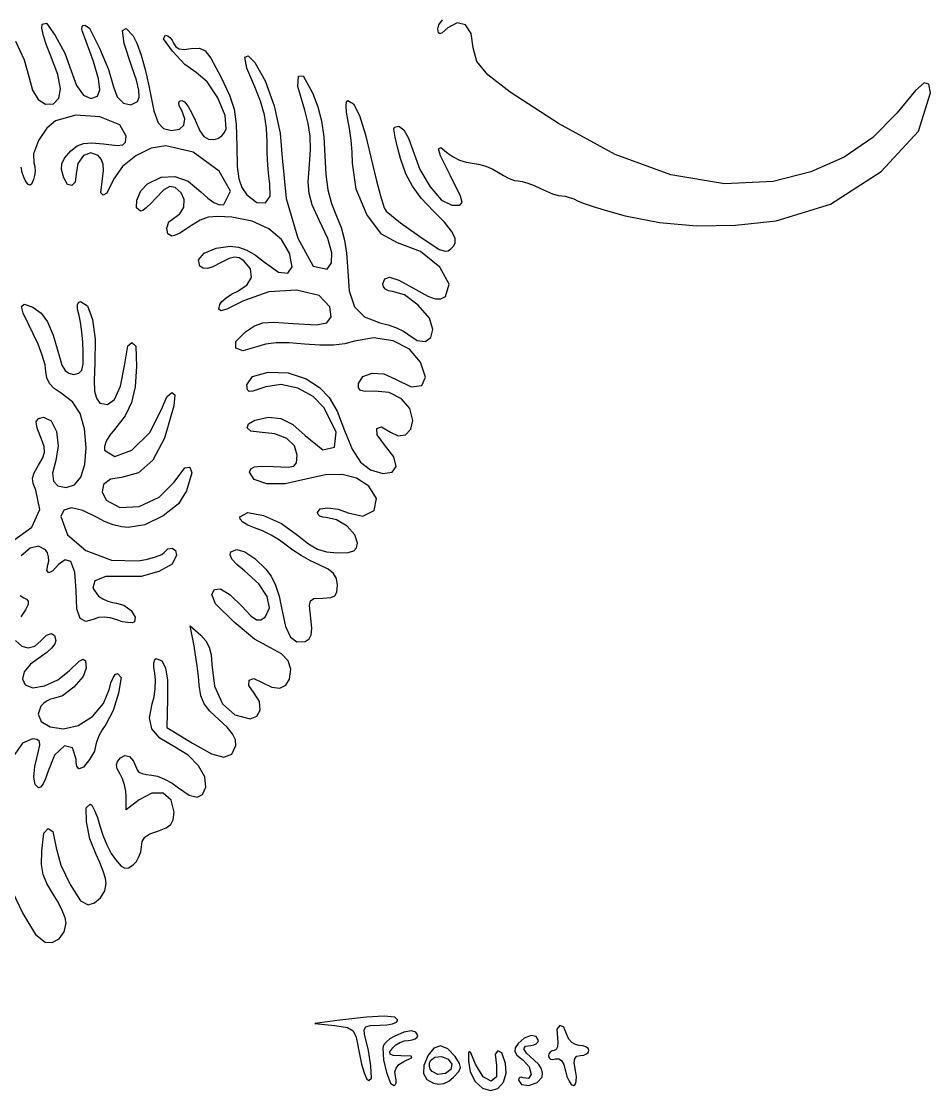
# Model space of a CAD drawing. Extents: x -276 to 353, y -236 to 239.
# Drawn here: x 172.6 to 353.4, y -210.1 to 2.6 of the extents above; entities that cross this region are included whole.
import ezdxf

# ---------------------------------------------------------------- set-up
doc = ezdxf.new("R2010")
doc.units = 0
doc.layers.get('0').update_dxf_attribs({"linetype": 'CONTINUOUS'})

msp = doc.modelspace()

# ---------------------------------------------------------------- linework, layer by layer
for p, q in [((176.69, 2.07), (177.54, 2.24)), ((177.54, 2.24), (179.31, -0.17)), ((255.65, 1.91), (256.33, 2.9)), ((259.28, 2.32), (257.43, 1.36)), ((260.93, 1.95), (259.28, 2.32)), ((176.64, 1.29), (176.69, 2.07)), ((176.99, -0.28), (176.64, 1.29)), ((184.6, 1.1), (184.65, 1.51)), ((184.71, 0.62), (184.6, 1.1)), ((184.65, 1.51), (184.85, 1.77)), ((186.93, -5.37), (184.71, 0.62)), ((184.85, 1.77), (185.17, 1.87)), ((185.17, 1.87), (186.14, 1.28)), ((186.14, 1.28), (188.1, -2.7)), ((192.69, 0.82), (193.41, 1.17)), ((193, -1.81), (192.69, 0.82)), ((193.41, 1.17), (194.8, -0.26)), ((255.45, 1.15), (255.65, 1.91)), ((255.52, 0.35), (255.45, 1.15)), ((255.79, 0.15), (255.52, 0.35)), ((256.28, 0.36), (255.79, 0.15)), ((257.43, 1.36), (256.28, 0.36)), ((262.07, 0.21), (260.93, 1.95)), ((262.45, -2.63), (262.07, 0.21)), ((171.39, -1.33), (173.16, -5.04)), ((177.57, -2.15), (176.99, -0.28)), ((179.31, -0.17), (181.19, -3.7)), ((194.49, -6.24), (193, -1.81)), ((194.8, -0.26), (195.54, -1.71)), ((195.54, -1.71), (196.39, -4.14)), ((200.87, -0.83), (201.27, -0.13)), ((202.61, -3.29), (200.87, -0.83)), ((201.27, -0.13), (201.68, -0.24)), ((201.68, -0.24), (202.13, -0.6)), ((202.13, -0.6), (202.55, -1.13)), ((202.55, -1.13), (202.85, -1.75)), ((202.85, -1.75), (203.31, -2.46)), ((178.35, -4.11), (177.57, -2.15)), ((179.81, -7.99), (178.35, -4.11)), ((181.19, -3.7), (182.47, -7.26)), ((188.1, -2.7), (189.88, -6.93)), ((196.39, -4.14), (197.19, -6.98)), ((205.09, -5.97), (202.61, -3.29)), ((203.31, -2.46), (203.98, -2.87)), ((203.98, -2.87), (204.94, -2.98)), ((204.94, -2.98), (206.29, -2.81)), ((206.29, -2.81), (207.98, -2.73)), ((207.98, -2.73), (209.15, -3.27)), ((209.15, -3.27), (210.29, -4.72)), ((217.05, -4.53), (217.67, -4.22)), ((217.67, -4.22), (219.03, -5.57)), ((263.19, -5.36), (262.45, -2.63)), ((173.16, -5.04), (174.08, -8.36)), ((187.94, -8.84), (186.93, -5.37)), ((195.48, -9.1), (194.49, -6.24)), ((207.34, -7.57), (205.09, -5.97)), ((210.29, -4.72), (212.27, -8.44)), ((217.44, -6.71), (217.05, -4.53)), ((219.03, -5.57), (221.1, -9.23)), ((265.38, -8), (263.19, -5.36)), ((174.08, -8.36), (174.79, -11.08)), ((180.35, -10.81), (179.81, -7.99)), ((182.47, -7.26), (183.54, -10.17)), ((189.88, -6.93), (190.91, -10.42)), ((197.19, -6.98), (197.83, -9.85)), ((209.54, -9.39), (207.34, -7.57)), ((212.27, -8.44), (213.98, -12.07)), ((218.99, -10.43), (217.44, -6.71)), ((227.54, -10.36), (227.72, -8.31)), ((227.72, -8.31), (228.64, -8.25)), ((228.64, -8.25), (230.46, -11.63)), ((269.84, -11.44), (265.38, -8)), ((183.54, -10.17), (184.91, -12.09)), ((188.21, -11.02), (187.94, -8.84)), ((190.91, -10.42), (191.66, -12.38)), ((195.96, -11.1), (195.48, -9.1)), ((197.83, -9.85), (198.93, -15.17)), ((211.65, -12.62), (209.54, -9.39)), ((220.14, -13.27), (218.99, -10.43)), ((221.1, -9.23), (222.85, -14.21)), ((228.93, -15.07), (227.54, -10.36)), ((352.17, -9.64), (350.43, -11.13)), ((353.06, -9.91), (352.17, -9.64)), ((353.45, -11.58), (353.06, -9.91)), ((174.79, -11.08), (175.91, -12.96)), ((178.93, -13.77), (180.04, -12.69)), ((180.04, -12.69), (180.35, -10.81)), ((184.91, -12.09), (186.36, -12.75)), ((186.36, -12.75), (187.71, -12.26)), ((187.71, -12.26), (188.21, -11.02)), ((191.66, -12.38), (192.9, -13.65)), ((195.66, -13.32), (196.03, -12.49)), ((196.03, -12.49), (195.96, -11.1)), ((213.12, -16.12), (211.65, -12.62)), ((213.98, -12.07), (214.89, -14.87)), ((230.46, -11.63), (231.54, -14.38)), ((279.45, -17.71), (269.84, -11.44)), ((350.43, -11.13), (346.73, -15.63)), ((351.01, -19.26), (353.45, -11.58)), ((175.91, -12.96), (177.34, -13.84)), ((177.34, -13.84), (178.93, -13.77)), ((192.9, -13.65), (194.34, -13.96)), ((194.34, -13.96), (195.66, -13.32)), ((203.88, -13.59), (204.06, -13.26)), ((203.99, -14.18), (203.88, -13.59)), ((204.46, -15.15), (203.99, -14.18)), ((204.06, -13.26), (204.49, -13.13)), ((204.49, -13.13), (205.02, -13.37)), ((205.02, -13.37), (205.75, -14.32)), ((205.75, -14.32), (206.51, -15.62)), ((214.89, -14.87), (215.32, -17.86)), ((220.92, -15.96), (220.14, -13.27)), ((222.85, -14.21), (224.05, -19.6)), ((231.54, -14.38), (232.28, -17.19)), ((237.16, -14.22), (237.24, -13.36)), ((237.25, -15.43), (237.16, -14.22)), ((237.24, -13.36), (237.52, -13.13)), ((237.52, -13.13), (238.65, -13.77)), ((238.65, -13.77), (239.81, -16.13)), ((183.38, -16.03), (179.39, -17.16)), ((188.2, -16.4), (183.38, -16.03)), ((192.13, -17.94), (188.2, -16.4)), ((198.93, -15.17), (199.78, -17.57)), ((205.06, -16.79), (204.46, -15.15)), ((204.9, -18.05), (205.06, -16.79)), ((206.51, -15.62), (207.2, -17.17)), ((213.28, -18.75), (213.12, -16.12)), ((221.36, -18.61), (220.92, -15.96)), ((229.65, -17.69), (228.93, -15.07)), ((237.53, -16.88), (237.25, -15.43)), ((237.86, -18.67), (237.53, -16.88)), ((239.81, -16.13), (241.04, -19.96)), ((346.73, -15.63), (341.98, -20.49)), ((177.61, -18.64), (176, -21.11)), ((179.39, -17.16), (177.61, -18.64)), ((193.45, -20.24), (192.13, -17.94)), ((199.78, -17.57), (200.86, -18.71)), ((200.86, -18.71), (202.45, -19.13)), ((202.45, -19.13), (204, -18.85)), ((204, -18.85), (204.9, -18.05)), ((207.2, -17.17), (208.09, -19.18)), ((212.99, -19.49), (213.28, -18.75)), ((215.32, -17.86), (215.45, -22.19)), ((221.49, -21.33), (221.36, -18.61)), ((230.04, -20.21), (229.65, -17.69)), ((232.28, -17.19), (232.73, -20.34)), ((238.15, -20.99), (237.86, -18.67)), ((246.69, -18.83), (246.82, -18.42)), ((246.96, -20.45), (246.69, -18.83)), ((246.82, -18.42), (247.68, -18.24)), ((247.68, -18.24), (248.64, -18.96)), ((248.64, -18.96), (249.61, -20.62)), ((290.67, -23.85), (279.45, -17.71)), ((176, -21.11), (174.98, -23.72)), ((193.27, -21.42), (193.45, -20.24)), ((208.09, -19.18), (208.89, -20.31)), ((208.89, -20.31), (209.77, -20.84)), ((209.77, -20.84), (210.86, -20.92)), ((210.86, -20.92), (211.67, -20.67)), ((211.67, -20.67), (212.42, -20.16)), ((212.42, -20.16), (212.99, -19.49)), ((224.05, -19.6), (224.45, -24.56)), ((230.11, -22.86), (230.04, -20.21)), ((232.73, -20.34), (232.93, -24.13)), ((238.36, -23.44), (238.15, -20.99)), ((241.04, -19.96), (242.43, -25.78)), ((247.39, -22.42), (246.96, -20.45)), ((249.61, -20.62), (250.42, -23.02)), ((341.98, -20.49), (336.28, -24.4)), ((343.63, -27.24), (351.01, -19.26)), ((181.14, -24.6), (182.43, -23.14)), ((182.43, -23.14), (183.66, -22.17)), ((183.66, -22.17), (184.9, -21.66)), ((184.9, -21.66), (186.5, -21.54)), ((186.5, -21.54), (188.93, -21.78)), ((188.93, -21.78), (191.64, -22.1)), ((191.64, -22.1), (192.75, -21.97)), ((192.75, -21.97), (193.27, -21.42)), ((198.36, -22.63), (195.32, -24.11)), ((201.28, -22.13), (198.36, -22.63)), ((206.77, -23.43), (201.28, -22.13)), ((215.45, -22.19), (215.53, -26.23)), ((221.5, -23.59), (221.49, -21.33)), ((229.9, -25.88), (230.11, -22.86)), ((248, -24.66), (247.39, -22.42)), ((250.42, -23.02), (251.82, -26.83)), ((255.58, -22.75), (255.99, -22.5)), ((255.98, -24.14), (255.58, -22.75)), ((255.99, -22.5), (257.47, -23.65)), ((174.98, -23.72), (175.06, -25.56)), ((180.59, -25.71), (181.14, -24.6)), ((184.94, -24.1), (183.83, -25.64)), ((186.41, -23.55), (184.94, -24.1)), ((187.87, -24.07), (186.41, -23.55)), ((188.47, -24.8), (187.87, -24.07)), ((188.81, -25.81), (188.47, -24.8)), ((195.32, -24.11), (192.69, -26.25)), ((211.94, -27.18), (206.77, -23.43)), ((221.62, -25.98), (221.5, -23.59)), ((224.45, -24.56), (225.24, -32.61)), ((232.93, -24.13), (233.13, -27.84)), ((238.43, -25.63), (238.36, -23.44)), ((249.07, -27.71), (248, -24.66)), ((257.95, -28.13), (255.98, -24.14)), ((257.47, -23.65), (258.45, -24.36)), ((258.45, -24.36), (259.72, -24.98)), ((259.72, -24.98), (261.06, -25.43)), ((261.06, -25.43), (262.28, -25.61)), ((301.8, -27.9), (290.67, -23.85)), ((336.28, -24.4), (329.63, -27.32)), ((172.75, -27.43), (172.54, -26.41)), ((173.05, -28.38), (172.75, -27.43)), ((175.06, -25.56), (175.24, -26.29)), ((175.29, -27.17), (175.21, -28.07)), ((175.24, -26.29), (175.29, -27.17)), ((180.56, -26.89), (180.59, -25.71)), ((181.05, -28.54), (180.56, -26.89)), ((183.83, -25.64), (183.45, -27.75)), ((188.74, -28.69), (188.9, -27.09)), ((188.9, -27.09), (188.81, -25.81)), ((192.69, -26.25), (190.98, -28.7)), ((214.2, -31.18), (211.94, -27.18)), ((215.53, -26.23), (215.83, -28.71)), ((221.8, -28.18), (221.62, -25.98)), ((229.64, -29.28), (229.9, -25.88)), ((239.17, -30.76), (238.43, -25.63)), ((242.43, -25.78), (243.2, -29.13)), ((251.82, -26.83), (253.87, -30.33)), ((262.28, -25.61), (263.52, -25.78)), ((263.52, -25.78), (264.95, -26.2)), ((264.95, -26.2), (266.35, -26.78)), ((266.35, -26.78), (267.47, -27.43)), ((267.47, -27.43), (268.51, -28.08)), ((329.63, -27.32), (322.1, -29.26)), ((333.5, -33.74), (343.63, -27.24)), ((173.41, -29.1), (173.05, -28.38)), ((173.95, -29.87), (173.41, -29.1)), ((174.6, -29.77), (174.29, -30)), ((175, -28.85), (174.6, -29.77)), ((175.21, -28.07), (175, -28.85)), ((181.78, -29.81), (181.05, -28.54)), ((183.24, -29.35), (182.59, -30.05)), ((183.45, -27.75), (183.24, -29.35)), ((188.38, -31.49), (188.74, -28.69)), ((190.98, -28.7), (189.55, -31.54)), ((196.35, -31.07), (197.67, -29.68)), ((197.67, -29.68), (200.36, -28.4)), ((200.36, -28.4), (203.08, -28.22)), ((203.08, -28.22), (205.75, -29.19)), ((205.75, -29.19), (208.29, -31.27)), ((215.83, -28.71), (216.44, -30.44)), ((222.03, -29.73), (221.8, -28.18)), ((222.08, -32.18), (222.03, -29.73)), ((229.79, -31.64), (229.64, -29.28)), ((233.13, -27.84), (233.56, -30.93)), ((243.2, -29.13), (243.99, -32.08)), ((250.35, -30.19), (249.07, -27.71)), ((259.95, -32.16), (257.95, -28.13)), ((268.51, -28.08), (269.63, -28.63)), ((269.63, -28.63), (270.67, -29.02)), ((270.67, -29.02), (271.42, -29.13)), ((271.42, -29.13), (272.2, -29.23)), ((272.2, -29.23), (273.34, -29.58)), ((273.34, -29.58), (274.6, -30.06)), ((312.42, -29.74), (301.8, -27.9)), ((322.1, -29.26), (312.42, -29.74)), ((174.29, -30), (173.95, -29.87)), ((182.59, -30.05), (181.78, -29.81)), ((188.82, -31.98), (188.38, -31.49)), ((189.55, -31.54), (188.82, -31.98)), ((195.52, -32.96), (196.35, -31.07)), ((200.94, -30.89), (199.26, -32.63)), ((202.12, -30.27), (200.94, -30.89)), ((203.18, -30.46), (202.12, -30.27)), ((204.34, -31.5), (203.18, -30.46)), ((204.95, -32.81), (204.34, -31.5)), ((208.29, -31.27), (209.65, -32.59)), ((212.84, -33.81), (214.2, -31.18)), ((216.44, -30.44), (217.45, -31.9)), ((217.45, -31.9), (219.44, -33.44)), ((230.45, -33.88), (229.79, -31.64)), ((233.56, -30.93), (234.25, -33.62)), ((241.3, -35.81), (239.17, -30.76)), ((252.09, -32.54), (250.35, -30.19)), ((253.87, -30.33), (256.16, -32.95)), ((274.6, -30.06), (275.81, -30.63)), ((275.81, -30.63), (277.01, -31.2)), ((277.01, -31.2), (278.24, -31.69)), ((278.24, -31.69), (279.35, -32.03)), ((195.5, -34.51), (195.52, -32.96)), ((198.37, -33.58), (197.48, -34.39)), ((199.26, -32.63), (198.37, -33.58)), ((204.87, -34.32), (204.95, -32.81)), ((209.65, -32.59), (210.89, -33.45)), ((210.89, -33.45), (211.96, -33.87)), ((211.96, -33.87), (212.84, -33.81)), ((219.44, -33.44), (221.11, -33.49)), ((221.11, -33.49), (222.08, -32.18)), ((225.24, -32.61), (227.6, -40.49)), ((231.84, -36.91), (230.45, -33.88)), ((234.25, -33.62), (235.25, -36.13)), ((243.99, -32.08), (244.73, -34.51)), ((254.57, -35.15), (252.09, -32.54)), ((256.16, -32.95), (258.23, -33.95)), ((258.23, -33.95), (259.8, -33.98)), ((259.8, -33.98), (260.27, -33.44)), ((260.27, -33.44), (259.95, -32.16)), ((279.35, -32.03), (280.07, -32.13)), ((280.07, -32.13), (280.73, -32.19)), ((280.73, -32.19), (281.57, -32.41)), ((281.57, -32.41), (282.44, -32.72)), ((282.44, -32.72), (283.21, -33.09)), ((283.21, -33.09), (284.3, -33.58)), ((284.3, -33.58), (286.72, -34.37)), ((322.75, -37.05), (333.5, -33.74)), ((196.27, -35.13), (195.5, -34.51)), ((196.71, -34.99), (196.27, -35.13)), ((197.48, -34.39), (196.71, -34.99)), ((202.87, -36.52), (204.12, -35.66)), ((204.12, -35.66), (204.87, -34.32)), ((235.25, -36.13), (236.16, -38.39)), ((244.23, -39.74), (241.3, -35.81)), ((244.73, -34.51), (245.13, -35.13)), ((245.13, -35.13), (247.97, -37.48)), ((256.73, -37.37), (254.57, -35.15)), ((286.72, -34.37), (289.61, -35.24)), ((289.61, -35.24), (292.71, -36.09)), ((292.71, -36.09), (299.5, -37.43)), ((201.48, -38.56), (201.93, -37.28)), ((201.93, -37.28), (202.87, -36.52)), ((206.41, -37.99), (205.23, -38.81)), ((208.13, -36.93), (206.41, -37.99)), ((209.74, -36.37), (208.13, -36.93)), ((211.67, -36.19), (209.74, -36.37)), ((214.45, -36.35), (211.67, -36.19)), ((218.47, -37.14), (214.45, -36.35)), ((221.83, -38.65), (218.47, -37.14)), ((233.52, -40.62), (231.84, -36.91)), ((247.97, -37.48), (251.81, -40.21)), ((258.12, -39.13), (256.73, -37.37)), ((299.5, -37.43), (306.86, -38.04)), ((306.86, -38.04), (314.66, -37.91)), ((314.66, -37.91), (322.75, -37.05)), ((201.7, -39.67), (201.48, -38.56)), ((202.49, -40.13), (201.7, -39.67)), ((203.06, -40), (202.49, -40.13)), ((204.07, -39.5), (203.06, -40)), ((205.23, -38.81), (204.07, -39.5)), ((224.34, -40.8), (221.83, -38.65)), ((236.16, -38.39), (236.85, -40.89)), ((247.38, -41.46), (244.23, -39.74)), ((251.81, -40.21), (255.66, -42.76)), ((258.85, -40.52), (258.12, -39.13)), ((208.96, -43.51), (211.3, -42.48)), ((211.3, -42.48), (214.1, -42.13)), ((214.1, -42.13), (215.78, -42.32)), ((215.78, -42.32), (217.45, -42.89)), ((225.89, -43.48), (224.34, -40.8)), ((227.6, -40.49), (230.63, -46.09)), ((234.3, -43.44), (233.52, -40.62)), ((236.85, -40.89), (237.28, -43.5)), ((251.97, -43.19), (247.38, -41.46)), ((258.03, -42.65), (258.52, -42.13)), ((258.52, -42.13), (258.85, -41.51)), ((258.85, -41.51), (258.85, -40.52)), ((207.82, -44.84), (208.96, -43.51)), ((213.89, -44.57), (212.19, -45.46)), ((214.97, -44.28), (213.89, -44.57)), ((215.87, -44.43), (214.97, -44.28)), ((216.84, -45.04), (215.87, -44.43)), ((217.45, -42.89), (219.16, -43.87)), ((219.16, -43.87), (220.96, -45.28)), ((226.45, -46.22), (225.89, -43.48)), ((234.25, -45.44), (234.3, -43.44)), ((237.28, -43.5), (237.44, -46.13)), ((255.82, -46.32), (251.97, -43.19)), ((255.66, -42.76), (256.92, -43.13)), ((256.92, -43.13), (257.47, -43.01)), ((257.47, -43.01), (258.03, -42.65)), ((208.04, -46.1), (207.82, -44.84)), ((208.73, -46.51), (208.04, -46.1)), ((209.58, -46.57), (208.73, -46.51)), ((210.68, -46.24), (209.58, -46.57)), ((212.19, -45.46), (210.68, -46.24)), ((218.12, -46.65), (216.84, -45.04)), ((218.33, -48.34), (218.12, -46.65)), ((220.96, -45.28), (223.75, -47.31)), ((225.61, -47.49), (226.45, -46.22)), ((230.63, -46.09), (233.38, -46.67)), ((233.38, -46.67), (234.25, -45.44)), ((237.44, -46.13), (237.79, -51.03)), ((257.69, -49.66), (255.82, -46.32)), ((217.42, -49.9), (218.33, -48.34)), ((223.75, -47.31), (225.61, -47.49)), ((244.45, -49.63), (244.87, -48.58)), ((244.87, -48.58), (245.83, -48.26)), ((245.83, -48.26), (247.69, -48.89)), ((247.69, -48.89), (251.04, -50.73)), ((215.52, -51.1), (217.42, -49.9)), ((227.32, -50.88), (221.82, -51.22)), ((231.84, -51.9), (227.32, -50.88)), ((237.79, -51.03), (238.86, -54.19)), ((244.59, -50.2), (244.45, -49.63)), ((245.01, -50.69), (244.59, -50.2)), ((245.63, -51.01), (245.01, -50.69)), ((246.37, -51.13), (245.63, -51.01)), ((251.04, -50.73), (253.4, -52.03)), ((256.94, -52.13), (257.69, -49.66)), ((183.93, -53.32), (184.36, -53.13)), ((184.36, -53.13), (185.73, -53.96)), ((212.05, -53.72), (212.46, -53.09)), ((212.46, -53.09), (213.29, -52.37)), ((213.29, -52.37), (214.36, -51.66)), ((216.74, -52.97), (213.43, -54.63)), ((214.36, -51.66), (215.52, -51.1)), ((221.82, -51.22), (216.74, -52.97)), ((233.96, -54.17), (231.84, -51.9)), ((248.76, -51.79), (246.37, -51.13)), ((251.52, -53.88), (248.76, -51.79)), ((253.4, -52.03), (254.89, -52.58)), ((254.89, -52.58), (255.99, -52.59)), ((255.99, -52.59), (256.94, -52.13)), ((172.61, -54.1), (173.13, -53.68)), ((172.93, -55.45), (172.61, -54.1)), ((173.13, -53.68), (174.88, -54.28)), ((174.88, -54.28), (176.51, -55.42)), ((183.71, -53.81), (183.93, -53.32)), ((183.74, -54.65), (183.71, -53.81)), ((184.04, -55.88), (183.74, -54.65)), ((185.73, -53.96), (186.71, -56.67)), ((211.88, -54.68), (212.05, -53.72)), ((212.26, -55), (211.88, -54.68)), ((213.43, -54.63), (212.26, -55)), ((234.17, -56.2), (233.96, -54.17)), ((238.86, -54.19), (240.83, -56.18)), ((253.75, -56.47), (251.52, -53.88)), ((174.95, -59.55), (172.93, -55.45)), ((176.51, -55.42), (177.78, -57.14)), ((177.78, -57.14), (178.91, -59.82)), ((184.35, -57.24), (184.04, -55.88)), ((184.62, -59.14), (184.35, -57.24)), ((186.71, -56.67), (187.24, -60.61)), ((218.93, -57.96), (220.59, -57.38)), ((220.59, -57.38), (222.77, -57.25)), ((222.77, -57.25), (226.64, -57.52)), ((231.2, -57.79), (233.35, -57.35)), ((233.35, -57.35), (234.17, -56.2)), ((240.83, -56.18), (243.9, -57.36)), ((243.9, -57.36), (245.53, -57.78)), ((254.45, -58.72), (253.75, -56.47)), ((175.91, -61.62), (174.95, -59.55)), ((184.82, -61.2), (184.62, -59.14)), ((215.22, -61.07), (217.13, -59.15)), ((217.13, -59.15), (218.93, -57.96)), ((226.64, -57.52), (231.2, -57.79)), ((245.53, -57.78), (247.17, -58.37)), ((247.17, -58.37), (248.58, -59.03)), ((248.58, -59.03), (249.47, -59.65)), ((254.02, -60.3), (254.45, -58.72)), ((176.72, -63.78), (175.91, -61.62)), ((178.91, -59.82), (180.13, -64.13)), ((184.89, -63.13), (184.82, -61.2)), ((187.24, -60.61), (187.18, -65.37)), ((193.73, -61.94), (194.57, -61.28)), ((194.57, -61.28), (195.32, -62.01)), ((215.21, -62.43), (215.22, -61.07)), ((221.13, -61.63), (219.38, -62.15)), ((223.27, -61.37), (221.13, -61.63)), ((225.84, -61.35), (223.27, -61.37)), ((228.91, -61.59), (225.84, -61.35)), ((231.96, -61.81), (228.91, -61.59)), ((236.93, -61.53), (234.63, -61.79)), ((238.85, -61.02), (236.93, -61.53)), ((242.63, -60.34), (238.85, -61.02)), ((246.5, -60.92), (242.63, -60.34)), ((249.81, -62.63), (246.5, -60.92)), ((249.47, -59.65), (251.29, -60.88)), ((251.29, -60.88), (252.92, -61.09)), ((252.92, -61.09), (254.02, -60.3)), ((177.29, -65.73), (176.72, -63.78)), ((184.85, -65.6), (184.89, -63.13)), ((193.06, -65.95), (193.73, -61.94)), ((195.32, -62.01), (195.45, -66.06)), ((216.61, -62.97), (215.21, -62.43)), ((219.38, -62.15), (216.61, -62.97)), ((234.63, -61.79), (231.96, -61.81)), ((251.98, -65.19), (249.81, -62.63)), ((177.45, -67.05), (177.29, -65.73)), ((180.13, -64.13), (180.65, -65.76)), ((180.65, -65.76), (181.27, -66.82)), ((184.58, -66.81), (184.85, -65.6)), ((187.18, -65.37), (187.02, -68.75)), ((252.96, -68.15), (251.98, -65.19)), ((177.64, -68.32), (177.45, -67.05)), ((181.27, -66.82), (182.03, -67.41)), ((182.03, -67.41), (182.98, -67.63)), ((182.98, -67.63), (183.99, -67.41)), ((183.99, -67.41), (184.58, -66.81)), ((192.28, -69.95), (193.06, -65.95)), ((195.45, -66.06), (195.22, -70.09)), ((217.45, -69.73), (218.52, -68.05)), ((218.52, -68.05), (221.64, -67.19)), ((221.64, -67.19), (225.63, -67.32)), ((225.63, -67.32), (229.25, -68.52)), ((239.63, -69.41), (240.52, -68.04)), ((240.52, -68.04), (242.34, -67.35)), ((242.34, -67.35), (244.69, -67.53)), ((244.69, -67.53), (246.97, -68.55)), ((178.17, -69.42), (177.64, -68.32)), ((179.09, -70.41), (178.17, -69.42)), ((187.02, -68.75), (187.13, -70.93)), ((191.11, -72.59), (192.28, -69.95)), ((195.22, -70.09), (194.51, -73.2)), ((217.54, -70.72), (217.45, -69.73)), ((221.19, -70.07), (218.62, -70.94)), ((224.19, -69.66), (221.19, -70.07)), ((227.55, -70.38), (224.19, -69.66)), ((229.25, -68.52), (231.86, -70.21)), ((239.63, -70.31), (239.63, -69.41)), ((246.97, -68.55), (250.13, -70.12)), ((250.13, -70.12), (252.22, -69.86)), ((252.22, -69.86), (252.96, -68.15)), ((180.46, -71.34), (179.09, -70.41)), ((182.71, -73.11), (180.46, -71.34)), ((187.13, -70.93), (187.5, -72.38)), ((200.46, -74.59), (201.48, -72.08)), ((201.48, -72.08), (202.5, -71.21)), ((202.5, -71.21), (203.13, -71.68)), ((203.13, -71.68), (202.88, -73.88)), ((217.89, -71.02), (217.54, -70.72)), ((218.62, -70.94), (217.89, -71.02)), ((230.63, -72.01), (227.55, -70.38)), ((232.8, -74.29), (230.63, -72.01)), ((231.86, -70.21), (233.82, -72.24)), ((233.82, -72.24), (235.4, -74.94)), ((240.02, -70.81), (239.63, -70.31)), ((240.93, -71.02), (240.02, -70.81)), ((242.82, -70.96), (240.93, -71.02)), ((245.73, -71.25), (242.82, -70.96)), ((248.21, -72.47), (245.73, -71.25)), ((184.26, -75.42), (182.71, -73.11)), ((187.5, -72.38), (188.19, -73.33)), ((188.19, -73.33), (189.69, -73.64)), ((189.69, -73.64), (191.11, -72.59)), ((194.51, -73.2), (193.19, -75.88)), ((202.88, -73.88), (201.04, -80.29)), ((235.22, -79.11), (232.8, -74.29)), ((249.86, -74.42), (248.21, -72.47)), ((250.45, -76.81), (249.86, -74.42)), ((175.52, -77.07), (175.96, -76.39)), ((175.96, -76.39), (176.97, -76.13)), ((176.97, -76.13), (178.51, -76.87)), ((185.15, -78.43), (184.26, -75.42)), ((193.19, -75.88), (191.08, -78.57)), ((198.12, -79.16), (200.46, -74.59)), ((219.03, -76.73), (221.72, -76.11)), ((221.72, -76.11), (224.2, -76.37)), ((224.2, -76.37), (226.58, -77.57)), ((235.4, -74.94), (236.86, -78.76)), ((175.69, -78.34), (175.52, -77.07)), ((176.59, -80.54), (175.69, -78.34)), ((178.51, -76.87), (179.57, -78.97)), ((185.45, -82.26), (185.15, -78.43)), ((191.08, -78.57), (190.16, -79.72)), ((217.52, -78.28), (217.75, -77.47)), ((218.24, -78.93), (217.52, -78.28)), ((217.75, -77.47), (219.03, -76.73)), ((226.58, -77.57), (229, -79.76)), ((243.3, -78.38), (244.21, -78.04)), ((243.38, -79.68), (243.3, -78.38)), ((244.21, -78.04), (245.97, -79.14)), ((248.98, -79.67), (250.06, -78.55)), ((250.06, -78.55), (250.45, -76.81)), ((177.09, -81.94), (176.59, -80.54)), ((179.57, -78.97), (179.92, -81.84)), ((190.16, -79.72), (189.47, -80.91)), ((194.53, -82.72), (198.12, -79.16)), ((201.04, -80.29), (198.73, -84.67)), ((219.88, -79.13), (218.24, -78.93)), ((223.01, -79.43), (219.88, -79.13)), ((225.41, -80.36), (223.01, -79.43)), ((226.9, -81.82), (225.41, -80.36)), ((229, -79.76), (232.57, -82.63)), ((234.83, -82.13), (235.22, -79.11)), ((236.86, -78.76), (238.35, -82.51)), ((244.84, -81.61), (243.38, -79.68)), ((245.97, -79.14), (247.5, -79.88)), ((247.5, -79.88), (248.98, -79.67)), ((177.17, -83.08), (177.09, -81.94)), ((179.92, -81.84), (179.41, -84.75)), ((185.19, -85.57), (185.45, -82.26)), ((189.47, -80.91), (189.08, -81.97)), ((189.08, -81.97), (189.12, -82.71)), ((189.12, -82.71), (191.18, -83.98)), ((191.18, -83.98), (194.53, -82.72)), ((227.45, -83.68), (226.9, -81.82)), ((232.57, -82.63), (234.83, -82.13)), ((238.35, -82.51), (240.02, -85.06)), ((246.67, -84.01), (244.84, -81.61)), ((175.98, -85.71), (176.83, -84.23)), ((176.83, -84.23), (177.17, -83.08)), ((179.41, -84.75), (178.78, -87.25)), ((198.73, -84.67), (195.88, -87.22)), ((227.29, -85.2), (227.45, -83.68)), ((240.02, -85.06), (242.02, -86.61)), ((247.14, -85.93), (246.67, -84.01)), ((174.8, -88.3), (175.12, -87.21)), ((175.12, -87.21), (175.98, -85.71)), ((184.4, -88.05), (185.19, -85.57)), ((195.88, -87.22), (192.46, -88.13)), ((202.98, -89.07), (205.07, -86.23)), ((205.07, -86.23), (206.1, -86.09)), ((206.51, -87.22), (205.4, -90.82)), ((206.1, -86.09), (206.51, -87.22)), ((217.95, -87.05), (218.23, -86.4)), ((218.85, -88.56), (217.95, -87.05)), ((218.23, -86.4), (218.97, -86.01)), ((218.97, -86.01), (220.35, -85.86)), ((220.35, -85.86), (222.7, -85.96)), ((222.7, -85.96), (225.67, -86.11)), ((225.67, -86.11), (226.77, -85.87)), ((226.77, -85.87), (227.29, -85.2)), ((242.02, -86.61), (244.46, -87.35)), ((244.46, -87.35), (246.33, -87.08)), ((246.33, -87.08), (247.14, -85.93)), ((174.91, -89.36), (174.8, -88.3)), ((178.78, -87.25), (178.94, -88.87)), ((178.94, -88.87), (179.84, -89.8)), ((183.13, -89.57), (184.4, -88.05)), ((190.29, -88.48), (188.94, -89.51)), ((192.46, -88.13), (190.29, -88.48)), ((200.01, -92.07), (202.98, -89.07)), ((221.41, -89.38), (218.85, -88.56)), ((229.15, -88.5), (225.08, -89.39)), ((233.06, -87.6), (229.15, -88.5)), ((236.41, -87.53), (233.06, -87.6)), ((239.26, -88.29), (236.41, -87.53)), ((241.7, -89.86), (239.26, -88.29)), ((175.47, -90.67), (174.91, -89.36)), ((176.22, -94.49), (175.47, -90.67)), ((179.84, -89.8), (181.47, -90.13)), ((181.47, -90.13), (183.13, -89.57)), ((188.94, -89.51), (188.66, -91)), ((188.66, -91), (189.46, -92.64)), ((205.4, -90.82), (203.8, -93.36)), ((225.08, -89.39), (221.41, -89.38)), ((243.22, -92.34), (241.7, -89.86)), ((189.46, -92.64), (192.15, -94.13)), ((196.02, -93.89), (200.01, -92.07)), ((203.8, -93.36), (200.76, -95.78)), ((242.74, -94.71), (243.22, -92.34)), ((174.68, -98.04), (176.22, -94.49)), ((181.05, -94.66), (180.45, -95.9)), ((182.52, -94.18), (181.05, -94.66)), ((184.83, -94.68), (182.52, -94.18)), ((187.67, -96.12), (184.83, -94.68)), ((192.15, -94.13), (196.02, -93.89)), ((216.06, -95.94), (217.65, -95.11)), ((217.65, -95.11), (220.75, -95.68)), ((220.75, -95.68), (224.34, -97.26)), ((231.45, -95.13), (231.98, -94.4)), ((231.58, -95.51), (231.45, -95.13)), ((231.97, -95.83), (231.58, -95.51)), ((231.98, -94.4), (233.56, -94.16)), ((233.56, -94.16), (235.62, -94.43)), ((235.62, -94.43), (237.55, -95.18)), ((237.55, -95.18), (240.5, -95.86)), ((240.5, -95.86), (242.74, -94.71)), ((180.45, -95.9), (181.74, -99.55)), ((189.14, -96.89), (187.67, -96.12)), ((190.83, -97.53), (189.14, -96.89)), ((192.48, -97.98), (190.83, -97.53)), ((197.16, -97.54), (193.81, -98.12)), ((200.76, -95.78), (197.16, -97.54)), ((216.08, -96.42), (216.06, -95.94)), ((216.64, -97), (216.08, -96.42)), ((217.64, -97.61), (216.64, -97)), ((218.96, -98.13), (217.64, -97.61)), ((224.34, -97.26), (227.52, -99.58)), ((232.54, -96.05), (231.97, -95.83)), ((233.22, -96.13), (232.54, -96.05)), ((235.26, -96.56), (233.22, -96.13)), ((237.35, -97.83), (235.26, -96.56)), ((238.92, -99.53), (237.35, -97.83)), ((171.05, -100.59), (174.68, -98.04)), ((181.74, -99.55), (185.42, -102.68)), ((193.81, -98.12), (192.48, -97.98)), ((220.51, -98.74), (218.96, -98.13)), ((222.26, -99.63), (220.51, -98.74)), ((223.93, -100.63), (222.26, -99.63)), ((227.52, -99.58), (229.69, -101.36)), ((239.45, -101.18), (238.92, -99.53)), ((176.01, -101.83), (174.32, -102.2)), ((177.36, -102.52), (176.01, -101.83)), ((225.23, -101.6), (223.93, -100.63)), ((226.55, -102.59), (225.23, -101.6)), ((229.69, -101.36), (231.47, -102.41)), ((239.24, -102.16), (239.45, -101.18)), ((174.32, -102.2), (172.54, -103.7)), ((177.74, -103.16), (177.36, -102.52)), ((177.97, -103.95), (177.74, -103.16)), ((178.01, -104.78), (177.97, -103.95)), ((185.42, -102.68), (190.52, -104.57)), ((197.64, -104.36), (199.24, -103.93)), ((199.24, -103.93), (200.5, -103.47)), ((200.5, -103.47), (200.98, -103.07)), ((200.98, -103.07), (201.72, -102.32)), ((201.72, -102.32), (202.55, -102.17)), ((202.55, -102.17), (203.2, -102.65)), ((203.45, -103.6), (202.59, -105.35)), ((203.2, -102.65), (203.45, -103.6)), ((214.08, -103.52), (214.25, -102.92)), ((214.47, -104.36), (214.08, -103.52)), ((214.25, -102.92), (215.41, -102.49)), ((215.41, -102.49), (217.01, -102.93)), ((217.01, -102.93), (218.99, -104.24)), ((218.99, -104.24), (221.23, -106.39)), ((228.26, -103.68), (226.55, -102.59)), ((230.07, -104.7), (228.26, -103.68)), ((231.47, -102.41), (233.26, -102.95)), ((233.26, -102.95), (235.45, -103.13)), ((235.45, -103.13), (237.57, -103.05)), ((237.57, -103.05), (238.68, -102.75)), ((238.68, -102.75), (239.24, -102.16)), ((177.61, -106.66), (177.86, -105.5)), ((177.86, -105.5), (178.01, -104.78)), ((179.93, -105.47), (178.86, -106.72)), ((181.29, -104.49), (179.93, -105.47)), ((182.44, -104.88), (181.29, -104.49)), ((183.23, -106.96), (182.44, -104.88)), ((190.52, -104.57), (195.86, -104.69)), ((195.86, -104.69), (197.64, -104.36)), ((202.59, -105.35), (199.93, -106.86)), ((215.42, -105.43), (214.47, -104.36)), ((216.96, -106.7), (215.42, -105.43)), ((231.7, -105.46), (230.07, -104.7)), ((233.58, -106.36), (231.7, -105.46)), ((234.68, -107.23), (233.58, -106.36)), ((178.01, -107.08), (177.61, -106.66)), ((178.86, -106.72), (178.01, -107.08)), ((183.45, -110.63), (183.23, -106.96)), ((189.38, -107.83), (187.19, -108.71)), ((192.8, -107.86), (189.38, -107.83)), ((196.39, -107.81), (192.8, -107.86)), ((199.93, -106.86), (196.39, -107.81)), ((219.8, -109.28), (216.96, -106.7)), ((221.23, -106.39), (222.23, -107.74)), ((222.23, -107.74), (223.12, -109.58)), ((235.25, -108.24), (234.68, -107.23)), ((235.45, -109.58), (235.25, -108.24)), ((187.19, -108.71), (186.76, -110.14)), ((186.76, -110.14), (187.93, -111.73)), ((210.45, -111.42), (211, -110.43)), ((211, -110.43), (212.18, -110.32)), ((212.18, -110.32), (214.09, -111.47)), ((221.49, -111.83), (219.8, -109.28)), ((223.12, -109.58), (223.85, -111.74)), ((235.32, -110.93), (235.45, -109.58)), ((172.33, -111.63), (173.04, -112.09)), ((173.04, -112.09), (173.6, -112.34)), ((173.6, -112.34), (173.95, -112.74)), ((173.95, -112.74), (173.91, -113.43)), ((183.61, -114.29), (183.45, -110.63)), ((187.93, -111.73), (188.78, -112.27)), ((188.78, -112.27), (189.76, -112.72)), ((189.76, -112.72), (190.73, -113.03)), ((211.2, -113.29), (210.45, -111.42)), ((214.09, -111.47), (216.4, -113.73)), ((221.91, -114.09), (221.49, -111.83)), ((223.85, -111.74), (224.34, -114.04)), ((229.9, -113.59), (230.11, -112.67)), ((230.11, -112.67), (230.78, -112.23)), ((230.78, -112.23), (232.54, -112.13)), ((232.54, -112.13), (234.1, -112.03)), ((234.1, -112.03), (234.91, -111.66)), ((234.91, -111.66), (235.32, -110.93)), ((173.42, -114.48), (172.46, -115.89)), ((173.91, -113.43), (173.42, -114.48)), ((184.25, -116.17), (183.61, -114.29)), ((190.73, -113.03), (191.52, -113.13)), ((191.52, -113.13), (192.97, -113.51)), ((192.97, -113.51), (194.39, -114.61)), ((194.39, -114.61), (195.24, -115.91)), ((214.91, -116.92), (211.2, -113.29)), ((216.4, -113.73), (218.29, -115.7)), ((221.1, -115.9), (221.91, -114.09)), ((224.34, -114.04), (225.12, -117.81)), ((230.17, -116.11), (229.9, -113.59)), ((185.4, -116.78), (184.25, -116.17)), ((187.07, -116.32), (185.4, -116.78)), ((187.94, -116), (187.07, -116.32)), ((189.03, -115.93), (187.94, -116)), ((190.25, -116.08), (189.03, -115.93)), ((191.54, -116.47), (190.25, -116.08)), ((192.67, -116.83), (191.54, -116.47)), ((193.74, -117.02), (192.67, -116.83)), ((195.05, -116.86), (194.61, -117.05)), ((195.24, -115.91), (195.05, -116.86)), ((218.98, -120.3), (214.91, -116.92)), ((218.29, -115.7), (219.35, -116.44)), ((219.35, -116.44), (220.2, -116.48)), ((220.2, -116.48), (221.1, -115.9)), ((230.37, -118.16), (230.17, -116.11)), ((194.61, -117.05), (193.74, -117.02)), ((206.92, -121.63), (206.15, -117.63)), ((206.15, -117.63), (208.3, -119.53)), ((225.12, -117.81), (226.09, -119.94)), ((230.25, -119.41), (230.37, -118.16)), ((171.41, -120.58), (172.65, -121.68)), ((175.22, -121.7), (176.45, -120.63)), ((176.45, -120.63), (177.56, -119.53)), ((177.56, -119.53), (178.54, -119.18)), ((178.54, -119.18), (179.19, -119.56)), ((179.25, -121.24), (178.57, -122.1)), ((179.19, -119.56), (179.45, -120.57)), ((179.45, -120.57), (179.25, -121.24)), ((208.3, -119.53), (209.27, -120.63)), ((209.27, -120.63), (209.94, -121.91)), ((222.12, -122.06), (218.98, -120.3)), ((226.09, -119.94), (227.37, -120.83)), ((227.37, -120.83), (229.01, -120.74)), ((229.01, -120.74), (229.81, -120.21)), ((229.81, -120.21), (230.25, -119.41)), ((172.65, -121.68), (173.94, -122.06)), ((173.94, -122.06), (175.22, -121.7)), ((177.61, -122.99), (176.48, -123.77)), ((178.57, -122.1), (177.61, -122.99)), ((207.24, -123.44), (206.92, -121.63)), ((209.94, -121.91), (210.32, -123.45)), ((224.32, -123.21), (222.12, -122.06)), ((225.66, -124.6), (224.32, -123.21)), ((174.38, -125.26), (173.12, -126.79)), ((176.48, -123.77), (174.38, -125.26)), ((182.08, -126.59), (184.07, -124.67)), ((184.07, -124.67), (184.87, -124.27)), ((184.87, -124.27), (185.33, -124.6)), ((185.33, -124.6), (185.45, -126.05)), ((198.93, -125.95), (198.94, -124.99)), ((198.94, -124.99), (199.1, -124.34)), ((199.1, -124.34), (199.41, -124.13)), ((199.41, -124.13), (200.5, -124.63)), ((200.5, -124.63), (201.23, -126.02)), ((207.55, -125.58), (207.24, -123.44)), ((210.32, -123.45), (210.45, -125.33)), ((210.45, -125.33), (210.98, -129.68)), ((226.17, -126.28), (225.66, -124.6)), ((173.12, -126.79), (172.8, -128.21)), ((179.81, -128.38), (182.08, -126.59)), ((185.45, -126.05), (184.89, -127.74)), ((190.81, -128.02), (191.26, -127.33)), ((191.26, -127.33), (191.68, -127.13)), ((191.68, -127.13), (192.4, -127.91)), ((199.09, -127.08), (198.93, -125.95)), ((199.23, -128.43), (199.09, -127.08)), ((201.23, -126.02), (201.61, -128.45)), ((207.81, -127.72), (207.55, -125.58)), ((225.9, -128.27), (226.17, -126.28)), ((172.8, -128.21), (173.34, -129.42)), ((173.34, -129.42), (174.83, -130.01)), ((174.83, -130.01), (177.2, -129.59)), ((177.2, -129.59), (179.81, -128.38)), ((184.89, -127.74), (183, -129.84)), ((190.09, -130.16), (190.39, -129)), ((190.39, -129), (190.81, -128.02)), ((192.4, -127.91), (191.91, -131.02)), ((199.18, -130.09), (199.23, -128.43)), ((201.61, -128.45), (201.64, -132.17)), ((207.97, -129.48), (207.81, -127.72)), ((208.29, -131.55), (207.97, -129.48)), ((210.98, -129.68), (212.56, -133.14)), ((217.8, -129.52), (217.87, -128.47)), ((218.91, -131.08), (217.8, -129.52)), ((217.87, -128.47), (218.81, -128.16)), ((218.81, -128.16), (220.48, -128.91)), ((220.48, -128.91), (222.4, -129.86)), ((223.98, -130.05), (225.15, -129.49)), ((225.15, -129.49), (225.9, -128.27)), ((180.74, -131.6), (178.93, -132.13)), ((183, -129.84), (180.74, -131.6)), ((188.91, -133.12), (190.09, -130.16)), ((191.91, -131.02), (190.83, -134.53)), ((198.58, -133.18), (198.96, -131.75)), ((198.96, -131.75), (199.18, -130.09)), ((208.94, -133.17), (208.29, -131.55)), ((219.91, -132.72), (218.91, -131.08)), ((222.4, -129.86), (223.98, -130.05)), ((176.45, -133.63), (175.88, -135.21)), ((177.01, -133.05), (176.45, -133.63)), ((177.69, -132.57), (177.01, -133.05)), ((178.37, -132.23), (177.69, -132.57)), ((178.93, -132.13), (178.37, -132.23)), ((186.69, -135.72), (188.91, -133.12)), ((198.04, -135.93), (198.58, -133.18)), ((201.64, -132.17), (201.48, -137.85)), ((210.06, -134.66), (208.94, -133.17)), ((212.56, -133.14), (215.01, -135.34)), ((220.08, -134.41), (219.91, -132.72)), ((175.88, -135.21), (176.49, -136.7)), ((183.86, -137.51), (186.69, -135.72)), ((190.83, -134.53), (189.36, -137.25)), ((198.53, -138.14), (198.04, -135.93)), ((211.9, -136.35), (210.06, -134.66)), ((215.01, -135.34), (218.06, -136.13)), ((218.06, -136.13), (219.38, -135.64)), ((219.38, -135.64), (220.08, -134.41)), ((176.49, -136.7), (178.31, -137.77)), ((178.31, -137.77), (180.92, -138.13)), ((180.92, -138.13), (183.86, -137.51)), ((189.36, -137.25), (188.63, -138.37)), ((200.14, -140.01), (198.53, -138.14)), ((201.48, -137.85), (206.6, -141.03)), ((213.52, -137.82), (211.9, -136.35)), ((214.59, -139.14), (213.52, -137.82)), ((174.77, -140.13), (172.77, -140.99)), ((175.72, -140.25), (174.77, -140.13)), ((176.17, -140.64), (175.72, -140.25)), ((188, -139.54), (187.55, -140.59)), ((188.63, -138.37), (188, -139.54)), ((203.03, -141.74), (200.14, -140.01)), ((215.16, -140.36), (214.59, -139.14)), ((215.25, -141.48), (215.16, -140.36)), ((172.77, -140.99), (170.91, -143.62)), ((175.9, -142.88), (176.24, -141.39)), ((176.24, -141.39), (176.17, -140.64)), ((181.15, -141.52), (179.15, -143.4)), ((182.73, -141.94), (181.15, -141.52)), ((183.45, -144.19), (182.73, -141.94)), ((187.41, -141.28), (187.1, -142.58)), ((187.55, -140.59), (187.41, -141.28)), ((205.73, -143.38), (203.03, -141.74)), ((206.6, -141.03), (210.37, -143.13)), ((214.43, -143.17), (215.25, -141.48)), ((175.27, -145.61), (175.9, -142.88)), ((179.15, -143.4), (177.77, -146.88)), ((183.49, -144.93), (183.45, -144.19)), ((186.11, -144.27), (184.94, -145.75)), ((187.1, -142.58), (186.11, -144.27)), ((191.5, -145.32), (191.69, -144.64)), ((191.69, -144.64), (192.26, -143.91)), ((192.26, -143.91), (193.17, -143.43)), ((193.17, -143.43), (194.06, -143.62)), ((194.06, -143.62), (194.91, -144.61)), ((194.91, -144.61), (195.69, -146.42)), ((207.84, -145.48), (205.73, -143.38)), ((210.37, -143.13), (212.88, -143.78)), ((212.88, -143.78), (214.43, -143.17)), ((175.08, -147.77), (175.27, -145.61)), ((183.63, -145.56), (183.49, -144.93)), ((183.84, -145.99), (183.63, -145.56)), ((184.09, -146.13), (183.84, -145.99)), ((184.94, -145.75), (184.09, -146.13)), ((191.66, -146.09), (191.5, -145.32)), ((192.22, -147.14), (191.66, -146.09)), ((195.69, -146.42), (195.97, -146.74)), ((195.97, -146.74), (196.62, -147.02)), ((209.1, -147.71), (207.84, -145.48)), ((175.29, -149.25), (175.08, -147.77)), ((177.38, -148.11), (176.89, -149.1)), ((177.77, -146.88), (177.38, -148.11)), ((192.69, -148.08), (192.22, -147.14)), ((193.09, -149.28), (192.69, -148.08)), ((196.62, -147.02), (197.49, -147.25)), ((197.49, -147.25), (198.46, -147.36)), ((198.46, -147.36), (199.62, -147.58)), ((199.62, -147.58), (201.06, -148.16)), ((201.06, -148.16), (202.54, -148.95)), ((209.28, -149.74), (209.1, -147.71)), ((175.95, -149.88), (175.29, -149.25)), ((176.39, -149.76), (175.95, -149.88)), ((176.89, -149.1), (176.39, -149.76)), ((193.36, -150.55), (193.09, -149.28)), ((193.45, -151.69), (193.36, -150.55)), ((198.51, -150.92), (196.01, -152.25)), ((200.79, -150.96), (198.51, -150.92)), ((202.36, -152.32), (200.79, -150.96)), ((202.54, -148.95), (203.82, -149.86)), ((203.82, -149.86), (205.96, -151.35)), ((208.63, -151.2), (209.28, -149.74)), ((185.44, -153.89), (186.24, -153.13)), ((186.24, -153.13), (186.61, -153.34)), ((193.45, -154.27), (193.45, -151.69)), ((196.01, -152.25), (193.45, -154.27)), ((202.95, -154.7), (202.36, -152.32)), ((205.96, -151.35), (207.54, -151.76)), ((207.54, -151.76), (208.63, -151.2)), ((185.53, -156.67), (185.44, -153.89)), ((186.61, -153.34), (187.14, -154.4)), ((187.14, -154.4), (187.69, -155.8)), ((202.8, -156.22), (202.95, -154.7)), ((186.22, -160.05), (185.53, -156.67)), ((187.69, -155.8), (188.19, -157.45)), ((201.4, -157.87), (202.33, -157.19)), ((202.33, -157.19), (202.8, -156.22)), ((176.64, -162.49), (177.03, -158.91)), ((177.03, -158.91), (177.91, -157.99)), ((177.91, -157.99), (178.83, -158.55)), ((178.83, -158.55), (179.52, -161.84)), ((188.19, -157.45), (188.77, -159.29)), ((188.77, -159.29), (189.57, -161.21)), ((197.16, -159.7), (198.14, -159.05)), ((198.14, -159.05), (199.7, -158.48)), ((199.7, -158.48), (201.4, -157.87)), ((187.45, -163.13), (186.22, -160.05)), ((189.57, -161.21), (190.46, -162.95)), ((196.33, -162.6), (196.45, -161.65)), ((196.45, -161.65), (196.63, -160.54)), ((196.63, -160.54), (197.16, -159.7)), ((176.6, -165.12), (176.64, -162.49)), ((179.52, -161.84), (180.45, -165.29)), ((188.21, -164.76), (187.45, -163.13)), ((190.46, -162.95), (191.28, -164.17)), ((195.45, -164.54), (195.97, -163.62)), ((195.97, -163.62), (196.33, -162.6)), ((176.9, -167.12), (176.6, -165.12)), ((180.45, -165.29), (182.27, -169.12)), ((188.86, -166.44), (188.21, -164.76)), ((191.28, -164.17), (192.4, -165.44)), ((192.4, -165.44), (193.16, -165.9)), ((193.16, -165.9), (193.89, -165.83)), ((193.89, -165.83), (194.83, -165.22)), ((194.83, -165.22), (195.45, -164.54)), ((177.61, -168.94), (176.9, -167.12)), ((189.32, -167.92), (188.86, -166.44)), ((189.45, -168.89), (189.32, -167.92)), ((178.89, -171.04), (177.61, -168.94)), ((182.27, -169.12), (184.34, -172.36)), ((189.15, -170.4), (189.45, -168.89)), ((170.71, -170.42), (172.86, -174.9)), ((179.87, -172.61), (178.89, -171.04)), ((187.13, -172.78), (188.31, -171.79)), ((188.31, -171.79), (189.15, -170.4)), ((180.69, -174.26), (179.87, -172.61)), ((181.28, -175.76), (180.69, -174.26)), ((184.34, -172.36), (185.85, -173.13)), ((185.85, -173.13), (187.13, -172.78)), ((172.86, -174.9), (175.39, -179.04)), ((181.45, -176.81), (181.28, -175.76)), ((180.09, -179.93), (181.09, -178.52)), ((181.09, -178.52), (181.45, -176.81)), ((175.39, -179.04), (177.32, -180.6)), ((177.32, -180.6), (178.72, -180.69)), ((178.72, -180.69), (180.09, -179.93)), ((241.25, -195.48), (235.95, -196.09)), ((244.71, -195.32), (241.25, -195.48)), ((246.89, -195.48), (244.71, -195.32)), ((247.45, -196.13), (246.89, -195.48)), ((235.95, -196.09), (230.95, -196.74)), ((230.95, -196.74), (234.95, -197.18)), ((234.95, -197.18), (237.45, -197.59)), ((237.45, -197.59), (238.55, -198.24)), ((240.75, -198), (241.1, -197.46)), ((241.1, -197.46), (241.99, -197.19)), ((241.99, -197.19), (243.88, -197.13)), ((243.88, -197.13), (245.25, -197.05)), ((245.25, -197.05), (246.4, -196.83)), ((246.4, -196.83), (247.21, -196.51)), ((247.21, -196.51), (247.45, -196.13)), ((279.68, -197.18), (279.1, -197.88)), ((280.51, -197.53), (279.68, -197.18)), ((281.16, -199.13), (280.51, -197.53)), ((238.55, -198.24), (239.18, -199.51)), ((239.18, -199.51), (239.84, -202.88)), ((240.83, -198.88), (240.75, -198)), ((241.64, -202.14), (240.83, -198.88)), ((245.84, -199.85), (245.11, -200.47)), ((246.7, -199.35), (245.84, -199.85)), ((248.66, -198.53), (246.7, -199.35)), ((250.16, -198.24), (248.66, -198.53)), ((251.07, -198.47), (250.16, -198.24)), ((250.29, -200.05), (250.89, -199.83)), ((250.89, -199.83), (251.3, -199.51)), ((251.45, -199.13), (251.07, -198.47)), ((251.3, -199.51), (251.45, -199.13)), ((272.57, -199.68), (271.37, -200.72)), ((273.96, -199.18), (272.57, -199.68)), ((275, -199.37), (273.96, -199.18)), ((275.45, -200.13), (275, -199.37)), ((279.1, -197.88), (279.2, -199.63)), ((279.2, -199.63), (279.32, -200.63)), ((281.5, -199.89), (281.16, -199.13)), ((282.08, -200.54), (281.5, -199.89)), ((244.6, -201.11), (244.45, -201.65)), ((244.45, -201.65), (244.64, -203.97)), ((245.11, -200.47), (244.6, -201.11)), ((245.89, -202.44), (246.45, -201.63)), ((246.45, -201.63), (247.06, -201.05)), ((247.06, -201.05), (247.88, -200.57)), ((247.88, -200.57), (248.76, -200.24)), ((248.76, -200.24), (249.57, -200.13)), ((249.57, -200.13), (250.29, -200.05)), ((254.63, -201.66), (253.48, -203.06)), ((255.98, -201.22), (254.63, -201.66)), ((257.44, -201.79), (255.98, -201.22)), ((258.89, -203.35), (257.44, -201.79)), ((270.77, -201.64), (270.71, -202.35)), ((271.37, -200.72), (270.77, -201.64)), ((272.55, -201.82), (272.84, -201.31)), ((273.03, -202.67), (272.55, -201.82)), ((272.84, -201.31), (273.95, -201.13)), ((273.95, -201.13), (274.52, -201.05)), ((274.52, -201.05), (275.01, -200.83)), ((275.01, -200.83), (275.33, -200.51)), ((275.33, -200.51), (275.45, -200.13)), ((278.97, -201.94), (278.56, -202.13)), ((279.23, -201.42), (278.97, -201.94)), ((279.32, -200.63), (279.23, -201.42)), ((282.8, -200.98), (282.08, -200.54)), ((283.56, -201.13), (282.8, -200.98)), ((284.28, -201.2), (283.56, -201.13)), ((284.89, -201.42), (284.28, -201.2)), ((285.3, -201.74), (284.89, -201.42)), ((285.45, -202.13), (285.3, -201.74)), ((239.84, -202.88), (240.25, -204.89)), ((242.09, -205.19), (241.64, -202.14)), ((244.64, -203.97), (245.22, -206.49)), ((245.95, -202.87), (245.89, -202.44)), ((246.5, -203.11), (245.95, -202.87)), ((248.07, -203.19), (246.5, -203.11)), ((250.02, -203.25), (248.07, -203.19)), ((248.68, -204.35), (250.19, -203.61)), ((250.26, -203.4), (250.02, -203.25)), ((250.19, -203.61), (250.26, -203.4)), ((253.48, -203.06), (252.64, -205.1)), ((253.74, -204.67), (253.93, -204.16)), ((253.93, -204.16), (254.84, -203.45)), ((254.84, -203.45), (256.18, -203.35)), ((256.18, -203.35), (257.46, -203.89)), ((257.46, -203.89), (258.2, -204.88)), ((259.73, -204.7), (258.89, -203.35)), ((261.53, -202.51), (261.49, -204.3)), ((261.7, -202.39), (261.53, -202.51)), ((261.95, -202.63), (261.7, -202.39)), ((262.94, -204.88), (261.95, -202.63)), ((267.37, -202.19), (266.83, -202.9)), ((266.83, -202.9), (267.1, -205.13)), ((268.17, -202.6), (267.37, -202.19)), ((268.88, -204.72), (268.17, -202.6)), ((270.71, -202.35), (271.16, -203.06)), ((271.16, -203.06), (272.39, -204.08)), ((272.39, -204.08), (273.58, -205.42)), ((274.61, -204.06), (273.03, -202.67)), ((275.49, -204.91), (274.61, -204.06)), ((277.53, -202.81), (277.45, -203.23)), ((277.45, -203.23), (277.56, -203.61)), ((277.77, -202.45), (277.53, -202.81)), ((277.56, -203.61), (277.85, -203.86)), ((278.14, -202.21), (277.77, -202.45)), ((277.85, -203.86), (278.3, -203.93)), ((278.56, -202.13), (278.14, -202.21)), ((278.3, -203.93), (278.84, -203.81)), ((278.84, -203.81), (279.48, -203.78)), ((279.48, -203.78), (280.03, -204.14)), ((280.03, -204.14), (280.47, -204.94)), ((282.56, -204.6), (282.66, -203.75)), ((282.66, -203.75), (283.07, -203.29)), ((283.07, -203.29), (283.82, -203.13)), ((283.82, -203.13), (284.44, -203.05)), ((284.44, -203.05), (284.97, -202.83)), ((284.97, -202.83), (285.32, -202.51)), ((285.32, -202.51), (285.45, -202.13)), ((240.25, -204.89), (240.75, -206.58)), ((242.21, -207.62), (242.09, -205.19)), ((246.88, -206.4), (247.1, -205.63)), ((247.1, -205.63), (247.69, -204.96)), ((247.69, -204.96), (248.68, -204.35)), ((252.64, -205.1), (252.55, -206.71)), ((253.74, -205.27), (253.74, -204.67)), ((253.92, -205.86), (253.74, -205.27)), ((254.27, -206.35), (253.92, -205.86)), ((255.45, -206.92), (254.27, -206.35)), ((258.02, -205.93), (256.94, -206.73)), ((258.2, -204.88), (258.02, -205.93)), ((258.56, -207.45), (259.6, -206.29)), ((259.6, -206.29), (259.91, -205.52)), ((259.91, -205.52), (259.73, -204.7)), ((261.49, -204.3), (261.82, -206.36)), ((264.41, -207.36), (262.94, -204.88)), ((267.1, -205.13), (267.09, -207.41)), ((269.03, -206.68), (268.88, -204.72)), ((273.58, -205.42), (274, -206.95)), ((276.04, -205.79), (275.49, -204.91)), ((276.26, -206.66), (276.04, -205.79)), ((280.47, -204.94), (280.81, -206.2)), ((280.81, -206.2), (281.11, -207.32)), ((282.8, -206.13), (282.56, -204.6)), ((282.97, -207.32), (282.8, -206.13)), ((240.75, -206.58), (241.27, -207.86)), ((241.27, -207.86), (241.7, -208.13)), ((241.7, -208.13), (242.21, -207.62)), ((245.22, -206.49), (245.97, -208.67)), ((247, -207.29), (246.88, -206.4)), ((247.15, -207.99), (247, -207.29)), ((247.13, -208.59), (247.15, -207.99)), ((252.55, -206.71), (253.21, -207.89)), ((253.21, -207.89), (254.56, -208.66)), ((256.94, -206.73), (255.45, -206.92)), ((256.62, -208.7), (257.6, -208.24)), ((257.6, -208.24), (258.56, -207.45)), ((261.82, -206.36), (262.85, -208.28)), ((262.85, -208.28), (264.32, -209.65)), ((266.04, -208.22), (264.41, -207.36)), ((267.09, -207.41), (266.04, -208.22)), ((267.36, -209.68), (268.48, -208.46)), ((268.48, -208.46), (269.03, -206.68)), ((271.52, -207.71), (271.45, -208.07)), ((271.45, -208.07), (272.04, -208.92)), ((271.72, -207.49), (271.52, -207.71)), ((272.02, -207.44), (271.72, -207.49)), ((272.38, -207.58), (272.02, -207.44)), ((273.46, -207.71), (272.38, -207.58)), ((274, -206.95), (273.46, -207.71)), ((275.21, -208.54), (276.14, -207.47)), ((276.14, -207.47), (276.26, -206.66)), ((281.11, -207.32), (281.52, -208.27)), ((281.52, -208.27), (281.97, -208.93)), ((282.75, -208.91), (282.94, -208.28)), ((282.94, -208.28), (282.97, -207.32)), ((245.97, -208.67), (246.64, -209.13)), ((246.64, -209.13), (246.95, -208.98)), ((246.95, -208.98), (247.13, -208.59)), ((254.56, -208.66), (255.61, -208.84)), ((255.61, -208.84), (256.62, -208.7)), ((264.32, -209.65), (265.9, -210.13)), ((265.9, -210.13), (267.36, -209.68)), ((272.04, -208.92), (273.54, -209.09)), ((273.54, -209.09), (275.21, -208.54)), ((281.97, -208.93), (282.4, -209.13)), ((282.4, -209.13), (282.75, -208.91))]:
    msp.add_line(p, q)

doc.saveas('drawing.dxf')
